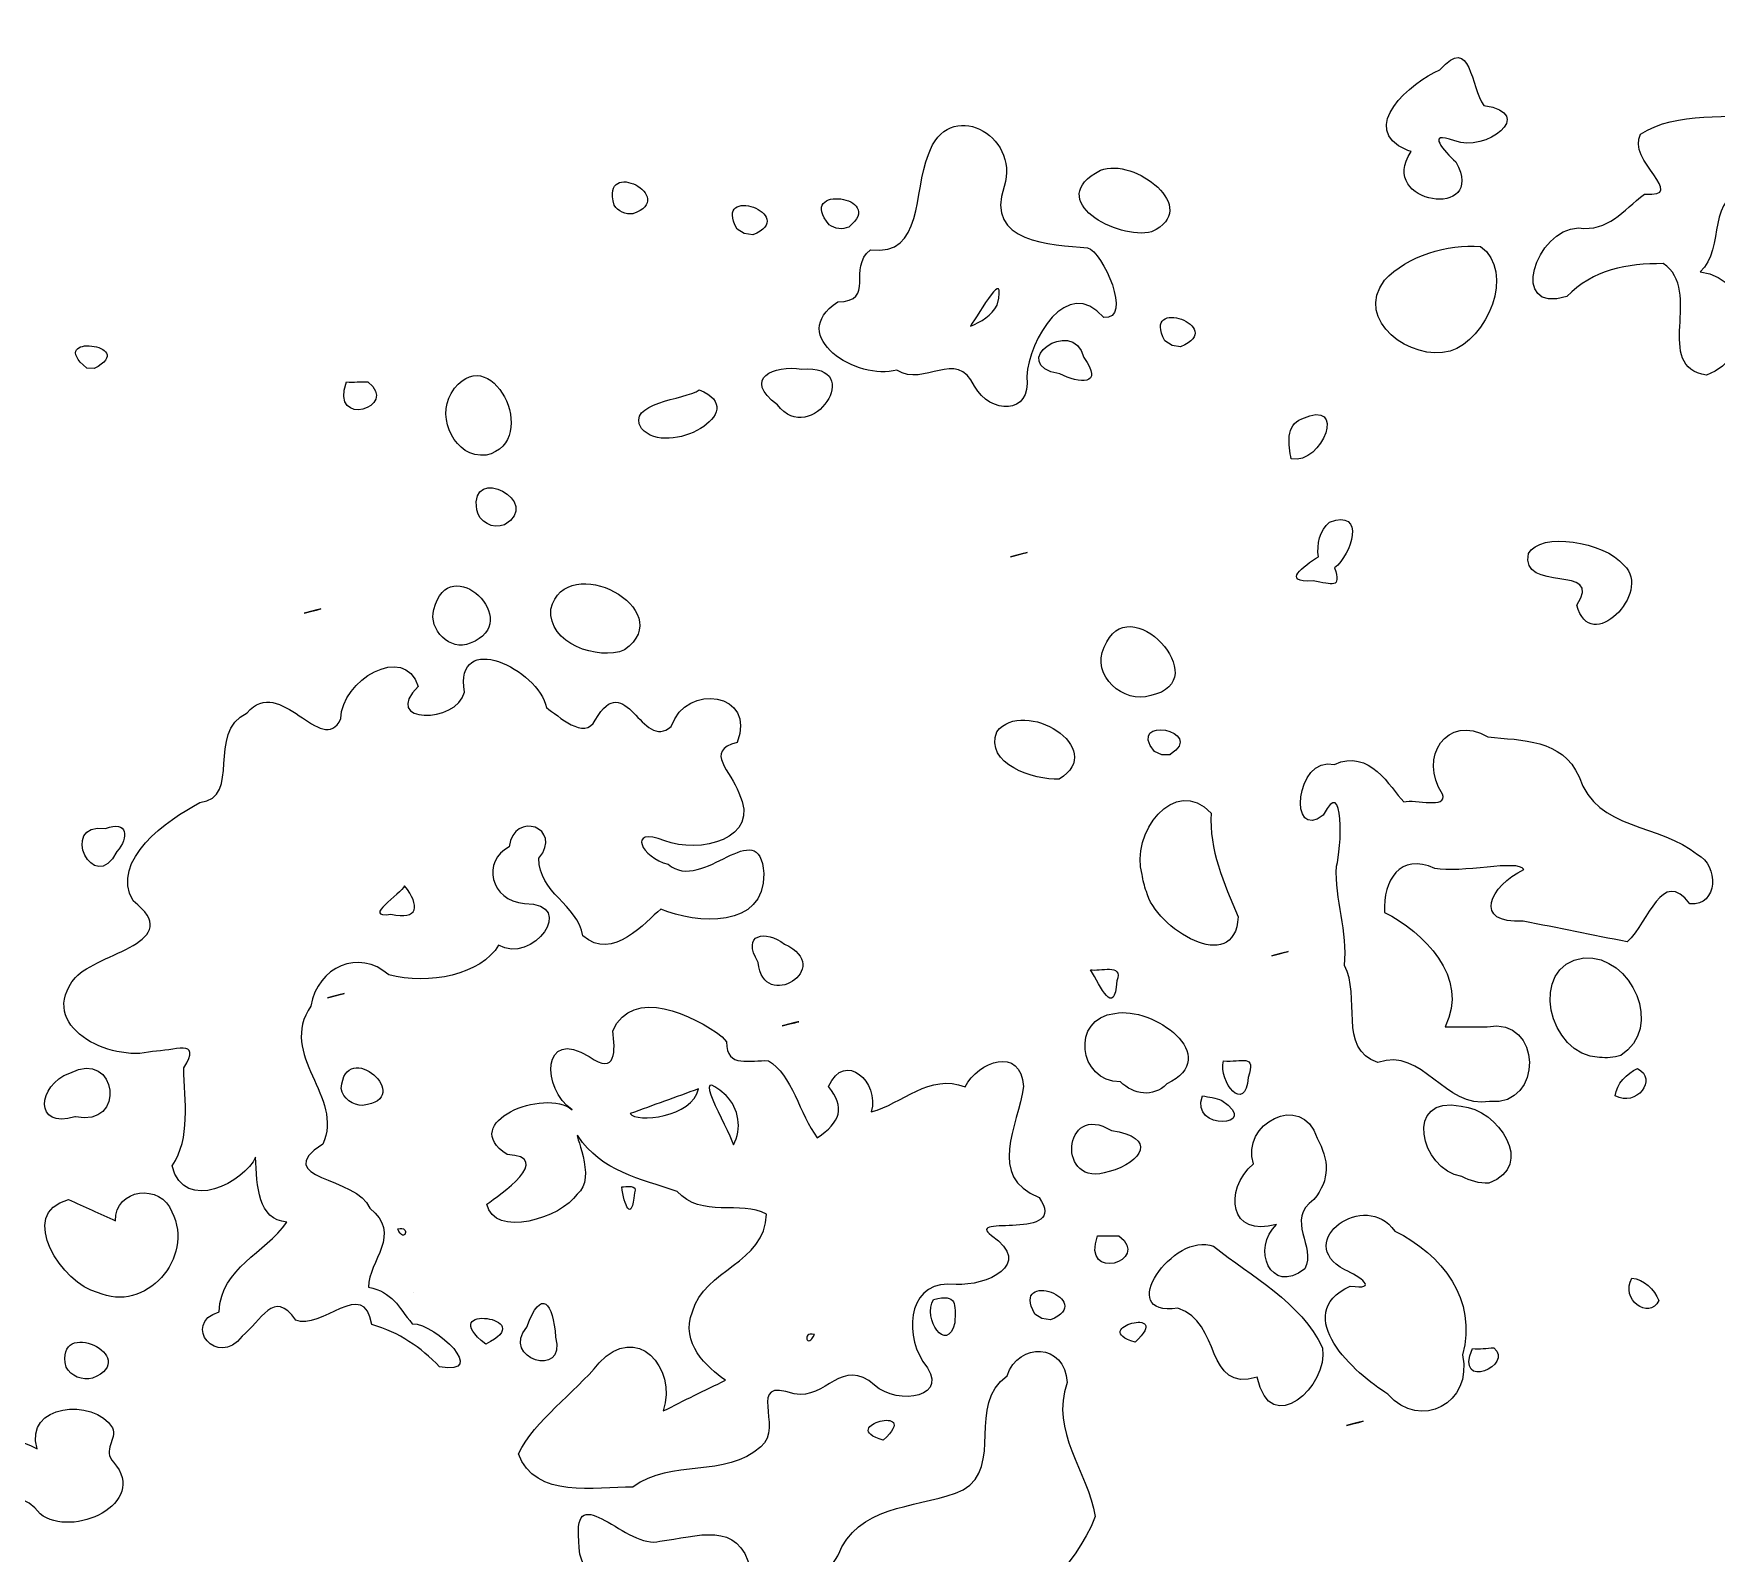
# Model space of a CAD drawing. Header units: centimetres. Extents: x -10.8 to 7.1, y -6.8 to 6.6.
# Drawn here: x -4.918 to -3.484, y 0.11 to 1.404 of the extents above; entities that cross this region are included whole.
import ezdxf

# ---------------------------------------------------------------- set-up
doc = ezdxf.new("R2010")
doc.units = ezdxf.units.CM
doc.header["$MEASUREMENT"] = 0
doc.layers.add('Layer 1', color=7, linetype='Continuous')

msp = doc.modelspace()

# ---------------------------------------------------------------- linework, layer by layer
at = {"layer": 'Layer 1'}
for points, knots in [([(-3.74388, 1.30337), (-3.77452, 1.25846), (-3.67789, 1.24433), (-3.70592, 1.29462), (-3.70592, 1.29462), (-3.71553, 1.30344), (-3.73262, 1.32192), (-3.70684, 1.31265), (-3.70684, 1.31265), (-3.68102, 1.30188), (-3.63596, 1.33604), (-3.68196, 1.34261), (-3.68196, 1.34261), (-3.69374, 1.35758), (-3.69231, 1.40379), (-3.71953, 1.37304), (-3.71953, 1.37304), (-3.74396, 1.36281), (-3.79035, 1.32278), (-3.74781, 1.30477), (-3.74781, 1.30477), (-3.7465, 1.3043), (-3.7452, 1.30383), (-3.74389, 1.30336), (-3.74389, 1.30336), (-3.74389, 1.30336), (-3.74388, 1.30337), (-3.74388, 1.30337)], [0, 0, 0, 0, 0.125, 0.125, 0.125, 0.125, 0.25, 0.25, 0.25, 0.25, 0.375, 0.375, 0.375, 0.375, 0.5, 0.5, 0.5, 0.5, 0.625, 0.625, 0.625, 0.625, 0.75, 0.75, 0.75, 0.75, 1, 1, 1, 1]), ([(-4.01966, 1.22144), (-4.05124, 1.22437), (-4.10716, 1.22548), (-4.09086, 1.27368), (-4.09086, 1.27368), (-4.07639, 1.31765), (-4.13935, 1.35046), (-4.15514, 1.30082), (-4.15514, 1.30082), (-4.16866, 1.26932), (-4.15877, 1.21399), (-4.20463, 1.21974), (-4.20463, 1.21974), (-4.22475, 1.20393), (-4.19946, 1.17589), (-4.23251, 1.17543), (-4.23251, 1.17543), (-4.27724, 1.14605), (-4.21549, 1.10765), (-4.18207, 1.11733), (-4.18207, 1.11733), (-4.15823, 1.10192), (-4.13191, 1.13661), (-4.11593, 1.1036), (-4.11593, 1.1036), (-4.10293, 1.0796), (-4.06701, 1.07845), (-4.07155, 1.11181), (-4.07155, 1.11181), (-4.0695, 1.14318), (-4.03727, 1.19817), (-4.00595, 1.16215), (-4.00595, 1.16215), (-3.98067, 1.15964), (-4.0069, 1.21858), (-4.01965, 1.22145), (-4.01965, 1.22145), (-4.01965, 1.22145), (-4.01966, 1.22144), (-4.01966, 1.22144)], [0, 0, 0, 0, 0.0909091, 0.0909091, 0.0909091, 0.0909091, 0.1818182, 0.1818182, 0.1818182, 0.1818182, 0.2727273, 0.2727273, 0.2727273, 0.2727273, 0.3636364, 0.3636364, 0.3636364, 0.3636364, 0.4545455, 0.4545455, 0.4545455, 0.4545455, 0.5454545, 0.5454545, 0.5454545, 0.5454545, 0.6363636, 0.6363636, 0.6363636, 0.6363636, 0.7272727, 0.7272727, 0.7272727, 0.7272727, 0.8181818, 0.8181818, 0.8181818, 0.8181818, 1, 1, 1, 1]), ([(-3.43655, 1.3357), (-3.4731, 1.33067), (-3.51795, 1.33857), (-3.54846, 1.31808), (-3.54846, 1.31808), (-3.5613, 1.29679), (-3.50662, 1.26396), (-3.54511, 1.26723), (-3.54511, 1.26723), (-3.56421, 1.253), (-3.57559, 1.23503), (-3.60152, 1.23837), (-3.60152, 1.23837), (-3.63768, 1.23761), (-3.66176, 1.16439), (-3.61141, 1.17988), (-3.61141, 1.17988), (-3.58927, 1.20281), (-3.55994, 1.20807), (-3.52928, 1.20795), (-3.52928, 1.20795), (-3.49435, 1.18545), (-3.53866, 1.1196), (-3.49237, 1.11309), (-3.49237, 1.11309), (-3.45102, 1.12696), (-3.45114, 1.19609), (-3.4978, 1.20082), (-3.4978, 1.20082), (-3.47571, 1.22062), (-3.49345, 1.26821), (-3.45605, 1.27013), (-3.45605, 1.27013), (-3.43191, 1.28181), (-3.4393, 1.22206), (-3.41005, 1.2475), (-3.41005, 1.2475), (-3.38057, 1.27092), (-3.41458, 1.30415), (-3.42713, 1.31688), (-3.42713, 1.31688), (-3.42637, 1.32409), (-3.42891, 1.33321), (-3.43656, 1.33568), (-3.43656, 1.33568), (-3.43656, 1.33568), (-3.43655, 1.3357), (-3.43655, 1.3357)], [0, 0, 0, 0, 0.0769231, 0.0769231, 0.0769231, 0.0769231, 0.1538462, 0.1538462, 0.1538462, 0.1538462, 0.2307692, 0.2307692, 0.2307692, 0.2307692, 0.3076923, 0.3076923, 0.3076923, 0.3076923, 0.3846154, 0.3846154, 0.3846154, 0.3846154, 0.4615385, 0.4615385, 0.4615385, 0.4615385, 0.5384615, 0.5384615, 0.5384615, 0.5384615, 0.6153846, 0.6153846, 0.6153846, 0.6153846, 0.6923077, 0.6923077, 0.6923077, 0.6923077, 0.7692308, 0.7692308, 0.7692308, 0.7692308, 0.8461538, 0.8461538, 0.8461538, 0.8461538, 1, 1, 1, 1]), ([(-4.407, 1.25042), (-4.36758, 1.26389), (-4.43479, 1.29986), (-4.42309, 1.25777), (-4.42309, 1.25777), (-4.41978, 1.25244), (-4.41318, 1.24951), (-4.407, 1.25042)], [0, 0, 0, 0, 0.3333333, 0.3333333, 0.3333333, 0.3333333, 1, 1, 1, 1]), ([(-3.96511, 1.23509), (-3.92181, 1.25461), (-3.98006, 1.29911), (-4.0086, 1.28746), (-4.0086, 1.28746), (-4.05832, 1.26222), (-3.99322, 1.22745), (-3.96511, 1.23509)], [0, 0, 0, 0, 0.3333333, 0.3333333, 0.3333333, 0.3333333, 1, 1, 1, 1]), ([(-4.30494, 1.2324), (-4.2642, 1.24925), (-4.33965, 1.27653), (-4.31833, 1.2374), (-4.31833, 1.2374), (-4.31833, 1.2374), (-4.31215, 1.23347), (-4.31215, 1.23347), (-4.31215, 1.23347), (-4.31215, 1.23347), (-4.30494, 1.23239), (-4.30494, 1.23239), (-4.30494, 1.23239), (-4.30494, 1.23239), (-4.30494, 1.2324), (-4.30494, 1.2324)], [0, 0, 0, 0, 0.2, 0.2, 0.2, 0.2, 0.4, 0.4, 0.4, 0.4, 0.6, 0.6, 0.6, 0.6, 1, 1, 1, 1]), ([(-4.22318, 1.23914), (-4.18989, 1.26536), (-4.26896, 1.27605), (-4.23974, 1.24095), (-4.23974, 1.24095), (-4.23503, 1.23762), (-4.22849, 1.23649), (-4.22318, 1.23914)], [0, 0, 0, 0, 0.3333333, 0.3333333, 0.3333333, 0.3333333, 1, 1, 1, 1]), ([(-3.76672, 1.19387), (-3.79303, 1.15979), (-3.74385, 1.12407), (-3.71082, 1.1334), (-3.71082, 1.1334), (-3.6795, 1.14259), (-3.65475, 1.20101), (-3.68495, 1.22263), (-3.68495, 1.22263), (-3.71298, 1.225), (-3.74697, 1.21475), (-3.76673, 1.19387), (-3.76673, 1.19387), (-3.76673, 1.19387), (-3.76672, 1.19387), (-3.76672, 1.19387)], [0, 0, 0, 0, 0.2, 0.2, 0.2, 0.2, 0.4, 0.4, 0.4, 0.4, 0.6, 0.6, 0.6, 0.6, 1, 1, 1, 1]), ([(-4.11952, 1.15469), (-4.11151, 1.16598), (-4.08811, 1.20832), (-4.09664, 1.17267), (-4.09664, 1.17267), (-4.10125, 1.16369), (-4.11047, 1.1583), (-4.11952, 1.15469)], [0, 0, 0, 0, 0.3333333, 0.3333333, 0.3333333, 0.3333333, 1, 1, 1, 1]), ([(-3.94037, 1.13711), (-3.89963, 1.15396), (-3.97508, 1.18124), (-3.95376, 1.14211), (-3.95376, 1.14211), (-3.95376, 1.14211), (-3.94758, 1.13818), (-3.94758, 1.13818), (-3.94758, 1.13818), (-3.94758, 1.13818), (-3.94037, 1.1371), (-3.94037, 1.1371), (-3.94037, 1.1371), (-3.94037, 1.1371), (-3.94037, 1.13711), (-3.94037, 1.13711)], [0, 0, 0, 0, 0.2, 0.2, 0.2, 0.2, 0.4, 0.4, 0.4, 0.4, 0.6, 0.6, 0.6, 0.6, 1, 1, 1, 1]), ([(-4.02273, 1.12811), (-4.03271, 1.1644), (-4.08955, 1.12217), (-4.04336, 1.11397), (-4.04336, 1.11397), (-4.02671, 1.10605), (-4.00535, 1.10333), (-4.02273, 1.12811)], [0, 0, 0, 0, 0.3333333, 0.3333333, 0.3333333, 0.3333333, 1, 1, 1, 1]), ([(-4.8659, 1.1185), (-4.82672, 1.13934), (-4.90875, 1.14894), (-4.87232, 1.11901), (-4.87232, 1.11901), (-4.87232, 1.11901), (-4.8659, 1.1185), (-4.8659, 1.1185)], [0, 0, 0, 0, 0.3333333, 0.3333333, 0.3333333, 0.3333333, 1, 1, 1, 1]), ([(-4.53213, 1.04479), (-4.48295, 1.05624), (-4.52966, 1.14829), (-4.56196, 1.09742), (-4.56196, 1.09742), (-4.57437, 1.07614), (-4.55885, 1.04219), (-4.53213, 1.04479)], [0, 0, 0, 0, 0.3333333, 0.3333333, 0.3333333, 0.3333333, 1, 1, 1, 1]), ([(-4.28394, 1.08773), (-4.25517, 1.04993), (-4.20692, 1.12279), (-4.26316, 1.11812), (-4.26316, 1.11812), (-4.28709, 1.12189), (-4.3141, 1.11016), (-4.28394, 1.08773)], [0, 0, 0, 0, 0.3333333, 0.3333333, 0.3333333, 0.3333333, 1, 1, 1, 1]), ([(-4.65115, 1.10717), (-4.66585, 1.06685), (-4.60472, 1.08587), (-4.63299, 1.10717), (-4.63299, 1.10717), (-4.63904, 1.10732), (-4.6451, 1.10701), (-4.65115, 1.10717)], [0, 0, 0, 0, 0.3333333, 0.3333333, 0.3333333, 0.3333333, 1, 1, 1, 1]), ([(-4.39967, 1.06751), (-4.37732, 1.04176), (-4.3046, 1.08206), (-4.35046, 1.10041), (-4.35046, 1.10041), (-4.36293, 1.09196), (-4.41367, 1.08971), (-4.39967, 1.06751)], [0, 0, 0, 0, 0.3333333, 0.3333333, 0.3333333, 0.3333333, 1, 1, 1, 1]), ([(-3.84611, 1.04157), (-3.8194, 1.03663), (-3.79765, 1.09423), (-3.83715, 1.07574), (-3.83715, 1.07574), (-3.85143, 1.0708), (-3.84839, 1.05294), (-3.84611, 1.04157)], [0, 0, 0, 0, 0.3333333, 0.3333333, 0.3333333, 0.3333333, 1, 1, 1, 1]), ([(-4.51656, 0.98563), (-4.48265, 1.00429), (-4.54652, 1.03863), (-4.54011, 0.99834), (-4.54011, 0.99834), (-4.53838, 0.98808), (-4.52598, 0.98134), (-4.51656, 0.98563)], [0, 0, 0, 0, 0.3333333, 0.3333333, 0.3333333, 0.3333333, 1, 1, 1, 1]), ([(-3.82294, 0.95835), (-3.83555, 0.95014), (-3.85563, 0.93641), (-3.8275, 0.9377), (-3.8275, 0.9377), (-3.81097, 0.93521), (-3.80311, 0.93055), (-3.80929, 0.94892), (-3.80929, 0.94892), (-3.79445, 0.95981), (-3.78239, 0.99947), (-3.81362, 0.98789), (-3.81362, 0.98789), (-3.82168, 0.98069), (-3.82463, 0.96876), (-3.82294, 0.95835)], [0, 0, 0, 0, 0.2, 0.2, 0.2, 0.2, 0.4, 0.4, 0.4, 0.4, 0.6, 0.6, 0.6, 0.6, 1, 1, 1, 1]), ([(-3.56272, 0.95107), (-3.57983, 0.97164), (-3.63379, 0.97985), (-3.6441, 0.96107), (-3.6441, 0.96107), (-3.65178, 0.92669), (-3.57897, 0.95297), (-3.60274, 0.91718), (-3.60274, 0.91718), (-3.5918, 0.87322), (-3.53786, 0.92815), (-3.56272, 0.95108), (-3.56272, 0.95108), (-3.56272, 0.95108), (-3.56272, 0.95107), (-3.56272, 0.95107)], [0, 0, 0, 0, 0.2, 0.2, 0.2, 0.2, 0.4, 0.4, 0.4, 0.4, 0.6, 0.6, 0.6, 0.6, 1, 1, 1, 1]), ([(-4.54564, 0.88475), (-4.49821, 0.90256), (-4.56363, 0.9654), (-4.57664, 0.91345), (-4.57664, 0.91345), (-4.5814, 0.89624), (-4.56281, 0.8772), (-4.54564, 0.88475)], [0, 0, 0, 0, 0.3333333, 0.3333333, 0.3333333, 0.3333333, 1, 1, 1, 1]), ([(-4.41411, 0.87895), (-4.36673, 0.91343), (-4.46394, 0.96508), (-4.477, 0.91365), (-4.477, 0.91365), (-4.47952, 0.88461), (-4.43676, 0.86943), (-4.41411, 0.87895)], [0, 0, 0, 0, 0.3333333, 0.3333333, 0.3333333, 0.3333333, 1, 1, 1, 1]), ([(-4.0853, 0.95834), (-4.06562, 0.96326), (-4.06782, 0.96271), (-4.08426, 0.9586), (-4.08426, 0.9586), (-4.08426, 0.9586), (-4.0853, 0.95834), (-4.0853, 0.95834)], [0, 0, 0, 0, 0.3333333, 0.3333333, 0.3333333, 0.3333333, 1, 1, 1, 1]), ([(-3.9658, 0.8402), (-3.9088, 0.85167), (-3.98572, 0.93432), (-4.0054, 0.88123), (-4.0054, 0.88123), (-4.01704, 0.85719), (-3.98922, 0.83253), (-3.9658, 0.8402)], [0, 0, 0, 0, 0.3333333, 0.3333333, 0.3333333, 0.3333333, 1, 1, 1, 1]), ([(-4.68705, 0.91032), (-4.66737, 0.91524), (-4.66957, 0.91469), (-4.68601, 0.91058), (-4.68601, 0.91058), (-4.68601, 0.91058), (-4.68705, 0.91032), (-4.68705, 0.91032)], [0, 0, 0, 0, 0.3333333, 0.3333333, 0.3333333, 0.3333333, 1, 1, 1, 1]), ([(-4.48064, 0.82982), (-4.48738, 0.86269), (-4.55943, 0.89706), (-4.5506, 0.84291), (-4.5506, 0.84291), (-4.55652, 0.816), (-4.62259, 0.81581), (-4.58987, 0.84796), (-4.58987, 0.84796), (-4.60172, 0.88507), (-4.65577, 0.85302), (-4.6558, 0.82044), (-4.6558, 0.82044), (-4.67202, 0.78654), (-4.70764, 0.85923), (-4.73572, 0.8253), (-4.73572, 0.8253), (-4.77109, 0.80847), (-4.73953, 0.75314), (-4.77599, 0.74896), (-4.77599, 0.74896), (-4.80357, 0.73456), (-4.85284, 0.69957), (-4.83285, 0.66525), (-4.83285, 0.66525), (-4.78649, 0.62973), (-4.86298, 0.62119), (-4.88199, 0.60001), (-4.88199, 0.60001), (-4.91629, 0.55891), (-4.85228, 0.52732), (-4.81634, 0.53707), (-4.81634, 0.53707), (-4.79849, 0.53713), (-4.77326, 0.54884), (-4.78963, 0.52303), (-4.78963, 0.52303), (-4.78914, 0.49444), (-4.78339, 0.46356), (-4.79963, 0.43957), (-4.79963, 0.43957), (-4.78911, 0.39817), (-4.73762, 0.42622), (-4.72847, 0.44698), (-4.72847, 0.44698), (-4.72749, 0.42196), (-4.72648, 0.39377), (-4.70182, 0.39168), (-4.70182, 0.39168), (-4.72069, 0.36459), (-4.75748, 0.35345), (-4.75964, 0.31541), (-4.75964, 0.31541), (-4.79237, 0.30478), (-4.76059, 0.26662), (-4.74004, 0.29454), (-4.74004, 0.29454), (-4.72358, 0.30714), (-4.71331, 0.33557), (-4.69425, 0.30824), (-4.69425, 0.30824), (-4.67342, 0.29855), (-4.6355, 0.34546), (-4.62955, 0.30443), (-4.62955, 0.30443), (-4.60572, 0.29749), (-4.58797, 0.28529), (-4.57171, 0.26836), (-4.57171, 0.26836), (-4.52907, 0.26079), (-4.57465, 0.30526), (-4.59498, 0.30511), (-4.59498, 0.30511), (-4.6074, 0.31972), (-4.61139, 0.33217), (-4.63236, 0.33624), (-4.63236, 0.33624), (-4.63249, 0.35861), (-4.60274, 0.38171), (-4.63128, 0.40354), (-4.63128, 0.40354), (-4.64131, 0.43048), (-4.71719, 0.42821), (-4.67128, 0.4581), (-4.67128, 0.4581), (-4.6524, 0.49797), (-4.71016, 0.53405), (-4.68133, 0.57571), (-4.68133, 0.57571), (-4.67571, 0.60938), (-4.64035, 0.62443), (-4.61511, 0.60239), (-4.61511, 0.60239), (-4.58133, 0.59319), (-4.53582, 0.60239), (-4.52147, 0.62763), (-4.52147, 0.62763), (-4.49318, 0.61058), (-4.45314, 0.66253), (-4.49925, 0.66313), (-4.49925, 0.66313), (-4.52879, 0.66477), (-4.53584, 0.6997), (-4.51252, 0.71121), (-4.51252, 0.71121), (-4.50861, 0.74271), (-4.4658, 0.72744), (-4.48712, 0.70157), (-4.48712, 0.70157), (-4.48742, 0.67178), (-4.45432, 0.66267), (-4.44961, 0.63553), (-4.44961, 0.63553), (-4.42407, 0.61312), (-4.39622, 0.6476), (-4.38334, 0.65831), (-4.38334, 0.65831), (-4.35271, 0.64493), (-4.29439, 0.64148), (-4.29545, 0.68853), (-4.29545, 0.68853), (-4.29972, 0.74119), (-4.34741, 0.67095), (-4.37706, 0.69646), (-4.37706, 0.69646), (-4.39941, 0.70154), (-4.4129, 0.72916), (-4.37993, 0.71645), (-4.37993, 0.71645), (-4.35145, 0.70515), (-4.29668, 0.71716), (-4.3169, 0.75718), (-4.3169, 0.75718), (-4.32253, 0.77559), (-4.3472, 0.79265), (-4.31823, 0.80019), (-4.31823, 0.80019), (-4.30117, 0.84242), (-4.36159, 0.85176), (-4.37432, 0.81385), (-4.37432, 0.81385), (-4.39943, 0.7917), (-4.41312, 0.86463), (-4.43908, 0.81929), (-4.43908, 0.81929), (-4.44839, 0.80142), (-4.47038, 0.82286), (-4.48063, 0.82982), (-4.48063, 0.82982), (-4.48063, 0.82982), (-4.48064, 0.82982), (-4.48064, 0.82982)], [0, 0, 0, 0, 0.025641, 0.025641, 0.025641, 0.025641, 0.0512821, 0.0512821, 0.0512821, 0.0512821, 0.0769231, 0.0769231, 0.0769231, 0.0769231, 0.1025641, 0.1025641, 0.1025641, 0.1025641, 0.1282051, 0.1282051, 0.1282051, 0.1282051, 0.1538462, 0.1538462, 0.1538462, 0.1538462, 0.1794872, 0.1794872, 0.1794872, 0.1794872, 0.2051282, 0.2051282, 0.2051282, 0.2051282, 0.2307692, 0.2307692, 0.2307692, 0.2307692, 0.2564103, 0.2564103, 0.2564103, 0.2564103, 0.2820513, 0.2820513, 0.2820513, 0.2820513, 0.3076923, 0.3076923, 0.3076923, 0.3076923, 0.3333333, 0.3333333, 0.3333333, 0.3333333, 0.3589744, 0.3589744, 0.3589744, 0.3589744, 0.3846154, 0.3846154, 0.3846154, 0.3846154, 0.4102564, 0.4102564, 0.4102564, 0.4102564, 0.4358974, 0.4358974, 0.4358974, 0.4358974, 0.4615385, 0.4615385, 0.4615385, 0.4615385, 0.4871795, 0.4871795, 0.4871795, 0.4871795, 0.5128205, 0.5128205, 0.5128205, 0.5128205, 0.5384615, 0.5384615, 0.5384615, 0.5384615, 0.5641026, 0.5641026, 0.5641026, 0.5641026, 0.5897436, 0.5897436, 0.5897436, 0.5897436, 0.6153846, 0.6153846, 0.6153846, 0.6153846, 0.6410256, 0.6410256, 0.6410256, 0.6410256, 0.6666667, 0.6666667, 0.6666667, 0.6666667, 0.6923077, 0.6923077, 0.6923077, 0.6923077, 0.7179487, 0.7179487, 0.7179487, 0.7179487, 0.7435897, 0.7435897, 0.7435897, 0.7435897, 0.7692308, 0.7692308, 0.7692308, 0.7692308, 0.7948718, 0.7948718, 0.7948718, 0.7948718, 0.8205128, 0.8205128, 0.8205128, 0.8205128, 0.8461538, 0.8461538, 0.8461538, 0.8461538, 0.8717949, 0.8717949, 0.8717949, 0.8717949, 0.8974359, 0.8974359, 0.8974359, 0.8974359, 0.9230769, 0.9230769, 0.9230769, 0.9230769, 0.9487179, 0.9487179, 0.9487179, 0.9487179, 1, 1, 1, 1]), ([(-4.04399, 0.76896), (-4.00109, 0.79484), (-4.07431, 0.83924), (-4.09693, 0.80933), (-4.09693, 0.80933), (-4.10799, 0.78212), (-4.06504, 0.76784), (-4.04399, 0.76896)], [0, 0, 0, 0, 0.3333333, 0.3333333, 0.3333333, 0.3333333, 1, 1, 1, 1]), ([(-3.94935, 0.78977), (-3.91742, 0.81039), (-3.98725, 0.82359), (-3.96275, 0.79236), (-3.96275, 0.79236), (-3.96275, 0.79236), (-3.95634, 0.7895), (-3.95634, 0.7895), (-3.95634, 0.7895), (-3.95634, 0.7895), (-3.94935, 0.78976), (-3.94935, 0.78976), (-3.94935, 0.78976), (-3.94935, 0.78976), (-3.94935, 0.78977), (-3.94935, 0.78977)], [0, 0, 0, 0, 0.2, 0.2, 0.2, 0.2, 0.4, 0.4, 0.4, 0.4, 0.6, 0.6, 0.6, 0.6, 1, 1, 1, 1]), ([(-3.50015, 0.70473), (-3.53148, 0.73114), (-3.58586, 0.72488), (-3.60089, 0.77097), (-3.60089, 0.77097), (-3.61544, 0.80337), (-3.64947, 0.80174), (-3.67857, 0.80493), (-3.67857, 0.80493), (-3.71331, 0.82539), (-3.73843, 0.78698), (-3.71719, 0.75626), (-3.71719, 0.75626), (-3.71291, 0.74291), (-3.74012, 0.75243), (-3.75029, 0.74957), (-3.75029, 0.74957), (-3.76215, 0.76202), (-3.77927, 0.79535), (-3.80938, 0.78146), (-3.80938, 0.78146), (-3.84319, 0.7887), (-3.84868, 0.71472), (-3.81881, 0.73829), (-3.81881, 0.73829), (-3.8007, 0.77444), (-3.80316, 0.70834), (-3.80766, 0.69488), (-3.80766, 0.69488), (-3.80938, 0.66639), (-3.79744, 0.63916), (-3.80088, 0.6101), (-3.80088, 0.6101), (-3.78645, 0.58447), (-3.80667, 0.53883), (-3.77249, 0.52767), (-3.77249, 0.52767), (-3.73344, 0.54104), (-3.71581, 0.4877), (-3.67711, 0.4943), (-3.67711, 0.4943), (-3.63099, 0.49018), (-3.63234, 0.56676), (-3.67915, 0.55808), (-3.67915, 0.55808), (-3.67915, 0.55808), (-3.71501, 0.55809), (-3.71501, 0.55809), (-3.71501, 0.55809), (-3.69389, 0.60024), (-3.73382, 0.63889), (-3.76674, 0.65547), (-3.76674, 0.65547), (-3.76796, 0.6831), (-3.75369, 0.706), (-3.7238, 0.69293), (-3.7238, 0.69293), (-3.70165, 0.68823), (-3.65273, 0.70094), (-3.64789, 0.69192), (-3.64789, 0.69192), (-3.67725, 0.67836), (-3.69207, 0.64522), (-3.64847, 0.64801), (-3.64847, 0.64801), (-3.61896, 0.64211), (-3.58946, 0.63621), (-3.55995, 0.63031), (-3.55995, 0.63031), (-3.54123, 0.64789), (-3.53062, 0.69379), (-3.50643, 0.6628), (-3.50643, 0.6628), (-3.48204, 0.66044), (-3.48202, 0.696), (-3.50013, 0.70474), (-3.50013, 0.70474), (-3.50013, 0.70474), (-3.50015, 0.70473), (-3.50015, 0.70473)], [0, 0, 0, 0, 0.047619, 0.047619, 0.047619, 0.047619, 0.0952381, 0.0952381, 0.0952381, 0.0952381, 0.1428571, 0.1428571, 0.1428571, 0.1428571, 0.1904762, 0.1904762, 0.1904762, 0.1904762, 0.2380952, 0.2380952, 0.2380952, 0.2380952, 0.2857143, 0.2857143, 0.2857143, 0.2857143, 0.3333333, 0.3333333, 0.3333333, 0.3333333, 0.3809524, 0.3809524, 0.3809524, 0.3809524, 0.4285714, 0.4285714, 0.4285714, 0.4285714, 0.4761905, 0.4761905, 0.4761905, 0.4761905, 0.5238095, 0.5238095, 0.5238095, 0.5238095, 0.5714286, 0.5714286, 0.5714286, 0.5714286, 0.6190476, 0.6190476, 0.6190476, 0.6190476, 0.6666667, 0.6666667, 0.6666667, 0.6666667, 0.7142857, 0.7142857, 0.7142857, 0.7142857, 0.7619048, 0.7619048, 0.7619048, 0.7619048, 0.8095238, 0.8095238, 0.8095238, 0.8095238, 0.8571429, 0.8571429, 0.8571429, 0.8571429, 0.9047619, 0.9047619, 0.9047619, 0.9047619, 1, 1, 1, 1]), ([(-3.96954, 0.67332), (-3.96204, 0.64186), (-3.89404, 0.60034), (-3.8914, 0.65162), (-3.8914, 0.65162), (-3.90365, 0.68046), (-3.9162, 0.70893), (-3.91443, 0.73997), (-3.91443, 0.73997), (-3.94533, 0.77381), (-3.98411, 0.72126), (-3.97304, 0.68785), (-3.97304, 0.68785), (-3.97249, 0.68288), (-3.97135, 0.67798), (-3.96954, 0.67331), (-3.96954, 0.67331), (-3.96954, 0.67331), (-3.96954, 0.67332), (-3.96954, 0.67332)], [0, 0, 0, 0, 0.1666667, 0.1666667, 0.1666667, 0.1666667, 0.3333333, 0.3333333, 0.3333333, 0.3333333, 0.5, 0.5, 0.5, 0.5, 0.6666667, 0.6666667, 0.6666667, 0.6666667, 1, 1, 1, 1]), ([(-4.85647, 0.72681), (-4.89709, 0.73238), (-4.86602, 0.66766), (-4.84661, 0.70744), (-4.84661, 0.70744), (-4.83621, 0.71918), (-4.83712, 0.73444), (-4.85647, 0.72681)], [0, 0, 0, 0, 0.3333333, 0.3333333, 0.3333333, 0.3333333, 1, 1, 1, 1]), ([(-4.60148, 0.67798), (-4.58815, 0.6611), (-4.58954, 0.64859), (-4.61326, 0.65392), (-4.61326, 0.65392), (-4.63886, 0.65015), (-4.60471, 0.67127), (-4.60148, 0.67798)], [0, 0, 0, 0, 0.3333333, 0.3333333, 0.3333333, 0.3333333, 1, 1, 1, 1]), ([(-4.3002, 0.61287), (-4.29606, 0.56918), (-4.23411, 0.60853), (-4.27787, 0.62847), (-4.27787, 0.62847), (-4.29392, 0.64069), (-4.31509, 0.63747), (-4.3002, 0.61287)], [0, 0, 0, 0, 0.3333333, 0.3333333, 0.3333333, 0.3333333, 1, 1, 1, 1]), ([(-3.86273, 0.61854), (-3.84305, 0.62346), (-3.84525, 0.62291), (-3.86169, 0.6188), (-3.86169, 0.6188), (-3.86169, 0.6188), (-3.86273, 0.61854), (-3.86273, 0.61854)], [0, 0, 0, 0, 0.3333333, 0.3333333, 0.3333333, 0.3333333, 1, 1, 1, 1]), ([(-3.56548, 0.53368), (-3.5283, 0.55646), (-3.55571, 0.6194), (-3.59675, 0.61683), (-3.59675, 0.61683), (-3.64513, 0.60986), (-3.62732, 0.53308), (-3.58355, 0.53199), (-3.58355, 0.53199), (-3.57751, 0.53119), (-3.57126, 0.5317), (-3.56548, 0.53368)], [0, 0, 0, 0, 0.25, 0.25, 0.25, 0.25, 0.5, 0.5, 0.5, 0.5, 1, 1, 1, 1]), ([(-4.01723, 0.60666), (-4.00868, 0.59221), (-3.99702, 0.56554), (-3.99466, 0.59716), (-3.99466, 0.59716), (-3.98911, 0.6126), (-4.00957, 0.60474), (-4.01723, 0.60666)], [0, 0, 0, 0, 0.3333333, 0.3333333, 0.3333333, 0.3333333, 1, 1, 1, 1]), ([(-4.33101, 0.54955), (-4.35513, 0.56799), (-4.40731, 0.59301), (-4.42415, 0.55453), (-4.42415, 0.55453), (-4.42201, 0.53796), (-4.42091, 0.51627), (-4.4442, 0.53259), (-4.4442, 0.53259), (-4.48493, 0.55809), (-4.4852, 0.50496), (-4.45868, 0.48729), (-4.45868, 0.48729), (-4.48224, 0.50673), (-4.55673, 0.47624), (-4.51421, 0.44925), (-4.51421, 0.44925), (-4.47322, 0.44714), (-4.52089, 0.41463), (-4.5314, 0.407), (-4.5314, 0.407), (-4.52574, 0.37774), (-4.46782, 0.39499), (-4.45453, 0.41553), (-4.45453, 0.41553), (-4.43686, 0.42831), (-4.45883, 0.4715), (-4.45377, 0.46489), (-4.45377, 0.46489), (-4.43379, 0.43488), (-4.40083, 0.42854), (-4.36932, 0.41782), (-4.36932, 0.41782), (-4.34893, 0.3947), (-4.31474, 0.41045), (-4.29334, 0.39855), (-4.29334, 0.39855), (-4.29415, 0.35608), (-4.34662, 0.35159), (-4.35625, 0.31525), (-4.35625, 0.31525), (-4.36715, 0.28883), (-4.3438, 0.26797), (-4.32816, 0.25697), (-4.32816, 0.25697), (-4.34587, 0.24846), (-4.36357, 0.23975), (-4.38115, 0.23085), (-4.38115, 0.23085), (-4.36902, 0.26825), (-4.40438, 0.3065), (-4.43582, 0.27179), (-4.43582, 0.27179), (-4.45758, 0.24522), (-4.49001, 0.22346), (-4.50461, 0.19443), (-4.50461, 0.19443), (-4.49046, 0.15555), (-4.43894, 0.16603), (-4.40707, 0.16602), (-4.40707, 0.16602), (-4.37412, 0.19064), (-4.32866, 0.17302), (-4.29794, 0.20032), (-4.29794, 0.20032), (-4.2779, 0.21718), (-4.31218, 0.26031), (-4.2695, 0.2453), (-4.2695, 0.2453), (-4.24269, 0.24028), (-4.22873, 0.27746), (-4.20112, 0.25278), (-4.20112, 0.25278), (-4.18161, 0.23509), (-4.13353, 0.24203), (-4.16003, 0.27296), (-4.16003, 0.27296), (-4.17712, 0.30025), (-4.17106, 0.34356), (-4.13166, 0.33858), (-4.13166, 0.33858), (-4.1066, 0.33728), (-4.06459, 0.35537), (-4.10148, 0.38029), (-4.10148, 0.38029), (-4.12592, 0.39841), (-4.03435, 0.37482), (-4.061, 0.41257), (-4.061, 0.41257), (-4.10585, 0.43077), (-4.07881, 0.47335), (-4.07433, 0.50719), (-4.07433, 0.50719), (-4.07645, 0.54208), (-4.11286, 0.52842), (-4.12397, 0.50693), (-4.12397, 0.50693), (-4.15454, 0.51882), (-4.17755, 0.49223), (-4.20395, 0.48567), (-4.20395, 0.48567), (-4.19678, 0.51056), (-4.22631, 0.53852), (-4.24037, 0.50717), (-4.24037, 0.50717), (-4.22574, 0.48925), (-4.23013, 0.47692), (-4.24997, 0.46343), (-4.24997, 0.46343), (-4.26495, 0.48345), (-4.27152, 0.51765), (-4.29163, 0.52903), (-4.29163, 0.52903), (-4.3066, 0.53036), (-4.32749, 0.52212), (-4.32735, 0.54509), (-4.32735, 0.54509), (-4.32735, 0.54509), (-4.33101, 0.54954), (-4.33101, 0.54954), (-4.33101, 0.54954), (-4.33101, 0.54954), (-4.33101, 0.54955), (-4.33101, 0.54955)], [0, 0, 0, 0, 0.03125, 0.03125, 0.03125, 0.03125, 0.0625, 0.0625, 0.0625, 0.0625, 0.09375, 0.09375, 0.09375, 0.09375, 0.125, 0.125, 0.125, 0.125, 0.15625, 0.15625, 0.15625, 0.15625, 0.1875, 0.1875, 0.1875, 0.1875, 0.21875, 0.21875, 0.21875, 0.21875, 0.25, 0.25, 0.25, 0.25, 0.28125, 0.28125, 0.28125, 0.28125, 0.3125, 0.3125, 0.3125, 0.3125, 0.34375, 0.34375, 0.34375, 0.34375, 0.375, 0.375, 0.375, 0.375, 0.40625, 0.40625, 0.40625, 0.40625, 0.4375, 0.4375, 0.4375, 0.4375, 0.46875, 0.46875, 0.46875, 0.46875, 0.5, 0.5, 0.5, 0.5, 0.53125, 0.53125, 0.53125, 0.53125, 0.5625, 0.5625, 0.5625, 0.5625, 0.59375, 0.59375, 0.59375, 0.59375, 0.625, 0.625, 0.625, 0.625, 0.65625, 0.65625, 0.65625, 0.65625, 0.6875, 0.6875, 0.6875, 0.6875, 0.71875, 0.71875, 0.71875, 0.71875, 0.75, 0.75, 0.75, 0.75, 0.78125, 0.78125, 0.78125, 0.78125, 0.8125, 0.8125, 0.8125, 0.8125, 0.84375, 0.84375, 0.84375, 0.84375, 0.875, 0.875, 0.875, 0.875, 0.90625, 0.90625, 0.90625, 0.90625, 0.9375, 0.9375, 0.9375, 0.9375, 1, 1, 1, 1]), ([(-4.66714, 0.58281), (-4.64746, 0.58773), (-4.64966, 0.58718), (-4.6661, 0.58307), (-4.6661, 0.58307), (-4.6661, 0.58307), (-4.66714, 0.58281), (-4.66714, 0.58281)], [0, 0, 0, 0, 0.3333333, 0.3333333, 0.3333333, 0.3333333, 1, 1, 1, 1]), ([(-3.95211, 0.50935), (-3.90351, 0.53265), (-3.96427, 0.57636), (-3.99656, 0.56935), (-3.99656, 0.56935), (-4.03406, 0.56564), (-4.0279, 0.51104), (-3.99167, 0.51105), (-3.99167, 0.51105), (-3.98032, 0.50011), (-3.96392, 0.49749), (-3.95211, 0.50935)], [0, 0, 0, 0, 0.25, 0.25, 0.25, 0.25, 0.5, 0.5, 0.5, 0.5, 1, 1, 1, 1]), ([(-4.27975, 0.55885), (-4.26007, 0.56377), (-4.26227, 0.56322), (-4.27871, 0.55911), (-4.27871, 0.55911), (-4.27871, 0.55911), (-4.27975, 0.55885), (-4.27975, 0.55885)], [0, 0, 0, 0, 0.3333333, 0.3333333, 0.3333333, 0.3333333, 1, 1, 1, 1]), ([(-4.63728, 0.49105), (-4.59077, 0.49655), (-4.65236, 0.5503), (-4.65553, 0.5054), (-4.65553, 0.5054), (-4.65432, 0.49691), (-4.64546, 0.49111), (-4.63728, 0.49105)], [0, 0, 0, 0, 0.3333333, 0.3333333, 0.3333333, 0.3333333, 1, 1, 1, 1]), ([(-4.88203, 0.48144), (-4.83876, 0.47132), (-4.84544, 0.53966), (-4.88683, 0.51866), (-4.88683, 0.51866), (-4.91499, 0.50824), (-4.91742, 0.47032), (-4.88245, 0.48144), (-4.88245, 0.48144), (-4.88245, 0.48144), (-4.88203, 0.48144), (-4.88203, 0.48144)], [0, 0, 0, 0, 0.25, 0.25, 0.25, 0.25, 0.5, 0.5, 0.5, 0.5, 1, 1, 1, 1]), ([(-3.90395, 0.52903), (-3.9082, 0.51058), (-3.88536, 0.48319), (-3.88281, 0.5149), (-3.88281, 0.5149), (-3.8758, 0.53597), (-3.88844, 0.52734), (-3.90395, 0.52903)], [0, 0, 0, 0, 0.3333333, 0.3333333, 0.3333333, 0.3333333, 1, 1, 1, 1]), ([(-4.32146, 0.45747), (-4.32664, 0.4735), (-4.36091, 0.52981), (-4.32761, 0.49941), (-4.32761, 0.49941), (-4.31659, 0.48859), (-4.31388, 0.471), (-4.32146, 0.45747)], [0, 0, 0, 0, 0.3333333, 0.3333333, 0.3333333, 0.3333333, 1, 1, 1, 1]), ([(-3.5701, 0.49921), (-3.5521, 0.48914), (-3.53367, 0.51361), (-3.55105, 0.52237), (-3.55105, 0.52237), (-3.56028, 0.51846), (-3.56909, 0.50957), (-3.5701, 0.49921)], [0, 0, 0, 0, 0.3333333, 0.3333333, 0.3333333, 0.3333333, 1, 1, 1, 1]), ([(-4.35119, 0.50518), (-4.35588, 0.48067), (-4.40481, 0.47615), (-4.40923, 0.48407), (-4.40923, 0.48407), (-4.38988, 0.49111), (-4.37053, 0.49814), (-4.35119, 0.50518)], [0, 0, 0, 0, 0.3333333, 0.3333333, 0.3333333, 0.3333333, 1, 1, 1, 1]), ([(-3.82414, 0.46308), (-3.83723, 0.50408), (-3.88982, 0.47444), (-3.87828, 0.44143), (-3.87828, 0.44143), (-3.90431, 0.41867), (-3.89859, 0.37764), (-3.85859, 0.38978), (-3.85859, 0.38978), (-3.88032, 0.36974), (-3.86396, 0.32859), (-3.83457, 0.35193), (-3.83457, 0.35193), (-3.82429, 0.37082), (-3.85177, 0.39324), (-3.82684, 0.41096), (-3.82684, 0.41096), (-3.81283, 0.42787), (-3.81391, 0.44505), (-3.82414, 0.46309), (-3.82414, 0.46309), (-3.82414, 0.46309), (-3.82414, 0.46308), (-3.82414, 0.46308)], [0, 0, 0, 0, 0.1428571, 0.1428571, 0.1428571, 0.1428571, 0.2857143, 0.2857143, 0.2857143, 0.2857143, 0.4285714, 0.4285714, 0.4285714, 0.4285714, 0.5714286, 0.5714286, 0.5714286, 0.5714286, 0.7142857, 0.7142857, 0.7142857, 0.7142857, 1, 1, 1, 1]), ([(-3.9994, 0.46964), (-4.04068, 0.4956), (-4.04726, 0.41906), (-4.00124, 0.43472), (-4.00124, 0.43472), (-3.97293, 0.4424), (-3.96, 0.46431), (-3.9994, 0.46964)], [0, 0, 0, 0, 0.3333333, 0.3333333, 0.3333333, 0.3333333, 1, 1, 1, 1]), ([(-3.92182, 0.49922), (-3.93292, 0.46873), (-3.87073, 0.47236), (-3.90524, 0.49531), (-3.90524, 0.49531), (-3.91051, 0.49756), (-3.91625, 0.49812), (-3.92182, 0.49922)], [0, 0, 0, 0, 0.3333333, 0.3333333, 0.3333333, 0.3333333, 1, 1, 1, 1]), ([(-3.6779, 0.42491), (-3.63721, 0.43947), (-3.6701, 0.48822), (-3.70138, 0.49035), (-3.70138, 0.49035), (-3.75049, 0.50064), (-3.73665, 0.43656), (-3.70081, 0.4304), (-3.70081, 0.4304), (-3.69368, 0.42711), (-3.68588, 0.42435), (-3.6779, 0.42491)], [0, 0, 0, 0, 0.25, 0.25, 0.25, 0.25, 0.5, 0.5, 0.5, 0.5, 1, 1, 1, 1]), ([(-4.88791, 0.4109), (-4.93269, 0.39946), (-4.89277, 0.3383), (-4.86306, 0.33184), (-4.86306, 0.33184), (-4.82246, 0.31311), (-4.77981, 0.36146), (-4.79985, 0.40034), (-4.79985, 0.40034), (-4.80858, 0.42498), (-4.8488, 0.42067), (-4.84772, 0.39268), (-4.84772, 0.39268), (-4.86112, 0.39875), (-4.87452, 0.40482), (-4.88792, 0.41089), (-4.88792, 0.41089), (-4.88792, 0.41089), (-4.88791, 0.4109), (-4.88791, 0.4109)], [0, 0, 0, 0, 0.1666667, 0.1666667, 0.1666667, 0.1666667, 0.3333333, 0.3333333, 0.3333333, 0.3333333, 0.5, 0.5, 0.5, 0.5, 0.6666667, 0.6666667, 0.6666667, 0.6666667, 1, 1, 1, 1]), ([(-4.41656, 0.42169), (-4.41451, 0.40655), (-4.40821, 0.38999), (-4.40564, 0.4166), (-4.40564, 0.4166), (-4.40227, 0.42423), (-4.41327, 0.42164), (-4.41656, 0.42169)], [0, 0, 0, 0, 0.3333333, 0.3333333, 0.3333333, 0.3333333, 1, 1, 1, 1]), ([(-3.79604, 0.33725), (-3.8476, 0.3126), (-3.79182, 0.26245), (-3.76379, 0.24521), (-3.76379, 0.24521), (-3.73626, 0.21344), (-3.69111, 0.23795), (-3.70028, 0.27853), (-3.70028, 0.27853), (-3.68729, 0.3256), (-3.7178, 0.36421), (-3.7579, 0.38409), (-3.7579, 0.38409), (-3.78246, 0.41998), (-3.8455, 0.37527), (-3.80053, 0.35095), (-3.80053, 0.35095), (-3.78728, 0.3454), (-3.77094, 0.33348), (-3.79605, 0.33725), (-3.79605, 0.33725), (-3.79605, 0.33725), (-3.79604, 0.33725), (-3.79604, 0.33725)], [0, 0, 0, 0, 0.1428571, 0.1428571, 0.1428571, 0.1428571, 0.2857143, 0.2857143, 0.2857143, 0.2857143, 0.4285714, 0.4285714, 0.4285714, 0.4285714, 0.5714286, 0.5714286, 0.5714286, 0.5714286, 0.7142857, 0.7142857, 0.7142857, 0.7142857, 1, 1, 1, 1]), ([(-4.01107, 0.37995), (-4.02577, 0.33963), (-3.96464, 0.35865), (-3.99291, 0.37995), (-3.99291, 0.37995), (-3.99896, 0.3801), (-4.00502, 0.37979), (-4.01107, 0.37995)], [0, 0, 0, 0, 0.3333333, 0.3333333, 0.3333333, 0.3333333, 1, 1, 1, 1]), ([(-3.8195, 0.28454), (-3.83776, 0.32361), (-3.88029, 0.34544), (-3.91227, 0.37114), (-3.91227, 0.37114), (-3.94636, 0.38436), (-3.99788, 0.31062), (-3.94282, 0.31828), (-3.94282, 0.31828), (-3.90529, 0.3069), (-3.92008, 0.24616), (-3.87516, 0.25954), (-3.87516, 0.25954), (-3.86398, 0.20631), (-3.81413, 0.25237), (-3.8195, 0.28454)], [0, 0, 0, 0, 0.2, 0.2, 0.2, 0.2, 0.4, 0.4, 0.4, 0.4, 0.6, 0.6, 0.6, 0.6, 1, 1, 1, 1]), ([(-4.05129, 0.30841), (-4.01055, 0.32526), (-4.086, 0.35254), (-4.06468, 0.31341), (-4.06468, 0.31341), (-4.06468, 0.31341), (-4.0585, 0.30948), (-4.0585, 0.30948), (-4.0585, 0.30948), (-4.0585, 0.30948), (-4.05129, 0.3084), (-4.05129, 0.3084), (-4.05129, 0.3084), (-4.05129, 0.3084), (-4.05129, 0.30841), (-4.05129, 0.30841)], [0, 0, 0, 0, 0.2, 0.2, 0.2, 0.2, 0.4, 0.4, 0.4, 0.4, 0.6, 0.6, 0.6, 0.6, 1, 1, 1, 1]), ([(-4.49743, 0.30215), (-4.5203, 0.27599), (-4.4633, 0.25722), (-4.4729, 0.29383), (-4.4729, 0.29383), (-4.47485, 0.32292), (-4.48512, 0.33659), (-4.49743, 0.30215)], [0, 0, 0, 0, 0.3333333, 0.3333333, 0.3333333, 0.3333333, 1, 1, 1, 1]), ([(-4.15098, 0.32586), (-4.16045, 0.30946), (-4.13958, 0.27874), (-4.13273, 0.30588), (-4.13273, 0.30588), (-4.13251, 0.32181), (-4.13022, 0.33099), (-4.15098, 0.32586)], [0, 0, 0, 0, 0.3333333, 0.3333333, 0.3333333, 0.3333333, 1, 1, 1, 1]), ([(-3.55603, 0.34401), (-3.5661, 0.32601), (-3.54163, 0.30758), (-3.53287, 0.32496), (-3.53287, 0.32496), (-3.53678, 0.33419), (-3.54567, 0.343), (-3.55603, 0.34401)], [0, 0, 0, 0, 0.3333333, 0.3333333, 0.3333333, 0.3333333, 1, 1, 1, 1]), ([(-4.8674, 0.25872), (-4.82407, 0.27675), (-4.90016, 0.31253), (-4.89001, 0.26825), (-4.89001, 0.26825), (-4.88605, 0.26024), (-4.87578, 0.25678), (-4.8674, 0.25872)], [0, 0, 0, 0, 0.3333333, 0.3333333, 0.3333333, 0.3333333, 1, 1, 1, 1]), ([(-4.10927, 0.03652), (-4.07035, 0.06363), (-4.03127, 0.09568), (-4.01308, 0.14088), (-4.01308, 0.14088), (-4.01934, 0.17983), (-4.05217, 0.21311), (-4.03702, 0.25496), (-4.03702, 0.25496), (-4.039, 0.28874), (-4.07826, 0.29021), (-4.0883, 0.26072), (-4.0883, 0.26072), (-4.12253, 0.2365), (-4.09092, 0.18323), (-4.12567, 0.16364), (-4.12567, 0.16364), (-4.16015, 0.14801), (-4.20827, 0.15288), (-4.22905, 0.11501), (-4.22905, 0.11501), (-4.23818, 0.09294), (-4.2476, 0.0885), (-4.26868, 0.09736), (-4.26868, 0.09736), (-4.29219, 0.09826), (-4.29548, 0.06171), (-4.30695, 0.09599), (-4.30695, 0.09599), (-4.31656, 0.13856), (-4.35258, 0.12366), (-4.38405, 0.11996), (-4.38405, 0.11996), (-4.41124, 0.1117), (-4.45862, 0.17517), (-4.45306, 0.12006), (-4.45306, 0.12006), (-4.4544, 0.0888), (-4.42357, 0.06811), (-4.39609, 0.07902), (-4.39609, 0.07902), (-4.39872, 0.02989), (-4.34223, 0.06608), (-4.31666, 0.03992), (-4.31666, 0.03992), (-4.29249, 0.0139), (-4.25898, -0.011), (-4.22466, 0.01715), (-4.22466, 0.01715), (-4.2078, 0.02864), (-4.18792, 0.03316), (-4.16889, 0.03962), (-4.16889, 0.03962), (-4.1595, 0.01009), (-4.12604, 0.02141), (-4.10926, 0.03652), (-4.10926, 0.03652), (-4.10926, 0.03652), (-4.10927, 0.03652), (-4.10927, 0.03652)], [0, 0, 0, 0, 0.0625, 0.0625, 0.0625, 0.0625, 0.125, 0.125, 0.125, 0.125, 0.1875, 0.1875, 0.1875, 0.1875, 0.25, 0.25, 0.25, 0.25, 0.3125, 0.3125, 0.3125, 0.3125, 0.375, 0.375, 0.375, 0.375, 0.4375, 0.4375, 0.4375, 0.4375, 0.5, 0.5, 0.5, 0.5, 0.5625, 0.5625, 0.5625, 0.5625, 0.625, 0.625, 0.625, 0.625, 0.6875, 0.6875, 0.6875, 0.6875, 0.75, 0.75, 0.75, 0.75, 0.8125, 0.8125, 0.8125, 0.8125, 0.875, 0.875, 0.875, 0.875, 1, 1, 1, 1]), ([(-3.69183, 0.28412), (-3.70725, 0.247), (-3.65528, 0.27016), (-3.67356, 0.28462), (-3.67356, 0.28462), (-3.67965, 0.28472), (-3.68576, 0.28284), (-3.69183, 0.28412)], [0, 0, 0, 0, 0.3333333, 0.3333333, 0.3333333, 0.3333333, 1, 1, 1, 1]), ([(-4.85032, 0.21661), (-4.86645, 0.24255), (-4.92617, 0.23665), (-4.91449, 0.19867), (-4.91449, 0.19867), (-4.94374, 0.21273), (-5.00442, 0.2285), (-4.99849, 0.17518), (-4.99849, 0.17518), (-4.97816, 0.1415), (-4.93436, 0.17448), (-4.91212, 0.14326), (-4.91212, 0.14326), (-4.88498, 0.12156), (-4.81871, 0.15204), (-4.84951, 0.18711), (-4.84951, 0.18711), (-4.85941, 0.19769), (-4.84614, 0.20642), (-4.85032, 0.21662), (-4.85032, 0.21662), (-4.85032, 0.21662), (-4.85032, 0.21661), (-4.85032, 0.21661)], [0, 0, 0, 0, 0.1428571, 0.1428571, 0.1428571, 0.1428571, 0.2857143, 0.2857143, 0.2857143, 0.2857143, 0.4285714, 0.4285714, 0.4285714, 0.4285714, 0.5714286, 0.5714286, 0.5714286, 0.5714286, 0.7142857, 0.7142857, 0.7142857, 0.7142857, 1, 1, 1, 1]), ([(-3.79906, 0.21852), (-3.77938, 0.22344), (-3.78158, 0.22289), (-3.79802, 0.21878), (-3.79802, 0.21878), (-3.79802, 0.21878), (-3.79906, 0.21852), (-3.79906, 0.21852)], [0, 0, 0, 0, 0.3333333, 0.3333333, 0.3333333, 0.3333333, 1, 1, 1, 1])]:
    msp.add_open_spline(points, degree=3, knots=knots, dxfattribs=at)
for points in [[(-4.60737, 0.38591), (-4.60182, 0.37243), (-4.5958, 0.38881), (-4.60737, 0.38591)], [(-4.59359, 0.33209), (-4.59359, 0.33209), (-4.59359, 0.33209), (-4.59359, 0.33209)], [(-4.53238, 0.28776), (-4.48401, 0.31081), (-4.57787, 0.32276), (-4.53238, 0.28776)], [(-3.97915, 0.28955), (-3.94485, 0.32083), (-4.02059, 0.30115), (-3.97915, 0.28955)], [(-4.25239, 0.29605), (-4.25794, 0.28257), (-4.26396, 0.29895), (-4.25239, 0.29605)], [(-4.19373, 0.20606), (-4.15943, 0.23734), (-4.23517, 0.21766), (-4.19373, 0.20606)]]:
    msp.add_open_spline(points, degree=3, dxfattribs=at)

doc.saveas('drawing.dxf')
